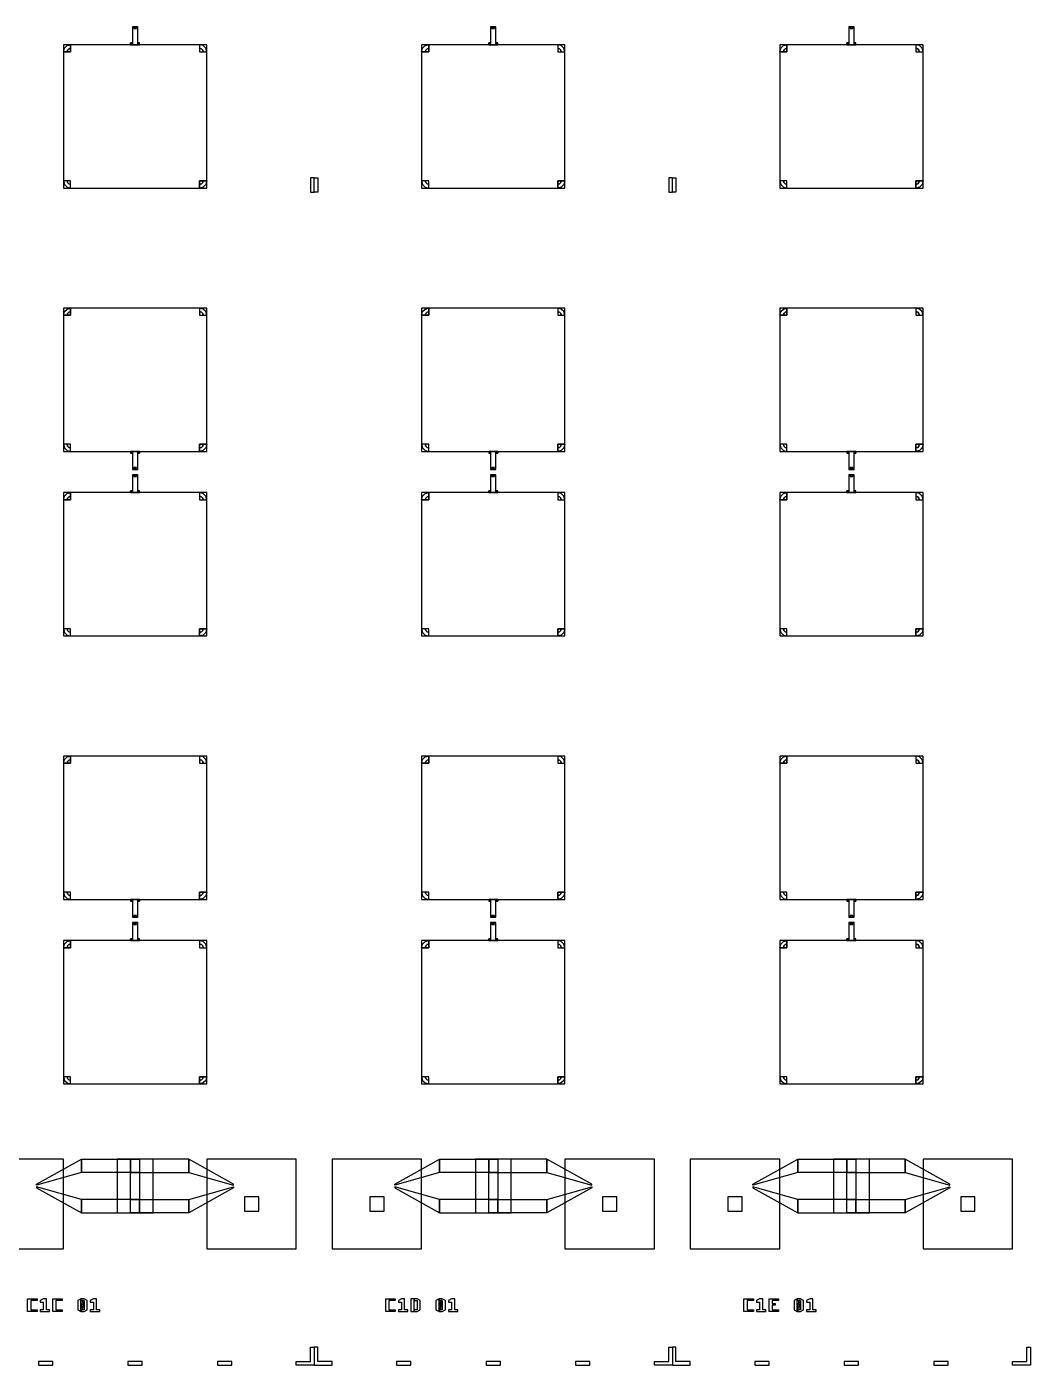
# Model space of a CAD drawing. Extents: x -19750 to 3750, y -13175 to 15275.
# Drawn here: x -13605 to -8035, y -13175 to -5705 of the extents above; entities that cross this region are included whole.
import ezdxf

# ---------------------------------------------------------------- set-up
doc = ezdxf.new("R2010")
doc.units = 0

# ---------------------------------------------------------------- blocks, each defined once
blk = doc.blocks.new('C1B')
for points in [[(2500, 875), (2250, 805), (2250, 809.8), (2500, 950), (2500, 875)], [(2500, 875), (2250, 805), (2250, 809.8), (2500, 950), (2500, 875)], [(2825, 875), (2500, 875), (2500, 950), (2825, 950), (2825, 875)], [(2825, 875), (2500, 875), (2500, 950), (2825, 950), (2825, 875)], [(2900, 950), (2825, 950), (2825, 650), (2900, 650), (2900, 950)], [(2900, 950), (2825, 950), (2825, 650), (2900, 650), (2900, 950)], [(2500, 725), (2250, 795), (2250, 790.2), (2500, 650), (2500, 725)], [(2500, 725), (2250, 795), (2250, 790.2), (2500, 650), (2500, 725)], [(2825, 725), (2500, 725), (2500, 650), (2825, 650), (2825, 725)], [(2825, 725), (2500, 725), (2500, 650), (2825, 650), (2825, 725)]]:
    blk.add_lwpolyline(points)
blk = doc.blocks.new('C1C')
for points in [[(785, 7270), (785, 7170), (815, 7170), (815, 7270), (785, 7270)], [(792.5, 7265), (792.5, 7260), (807.5, 7260), (807.5, 7265), (792.5, 7265)], [(797.5, 7270), (797.5, 7265), (802.5, 7265), (802.5, 7270), (797.5, 7270)], [(785, 7170), (785, 7180), (775, 7180), (775, 7170), (785, 7170)], [(785, 7180), (783.7, 7175), (780, 7171.3), (775, 7170), (775, 7175), (777.5, 7175.7), (779.3, 7177.5), (780, 7180), (785, 7180)], [(780, 7180), (779.3, 7177.5), (777.5, 7175.7), (775, 7175), (775, 7180), (775, 7180), (775, 7180), (775, 7180), (780, 7180)], [(825, 7170), (825, 7180), (815, 7180), (815, 7170), (825, 7170)], [(815, 7180), (816.3, 7175), (820, 7171.3), (825, 7170), (825, 7175), (822.5, 7175.7), (820.7, 7177.5), (820, 7180), (815, 7180)], [(820, 7180), (820.7, 7177.5), (822.5, 7175.7), (825, 7175), (825, 7180), (825, 7180), (825, 7180), (825, 7180), (820, 7180)], [(400, 7170), (400, 6370), (1200, 6370), (1200, 7170), (400, 7170)], [(400, 7170), (400, 7130), (440, 7130), (440, 7170), (400, 7170)], [(400, 7130), (405.4, 7150), (420, 7164.6), (440, 7170), (440, 7150), (430, 7147.3), (422.7, 7140), (420, 7130), (400, 7130)], [(420, 7130), (422.7, 7140), (430, 7147.3), (440, 7150), (440, 7130), (440, 7130), (440, 7130), (440, 7130), (420, 7130)], [(1160, 7170), (1160, 7130), (1200, 7130), (1200, 7170), (1160, 7170)], [(1200, 7130), (1194.6, 7150), (1180, 7164.6), (1160, 7170), (1160, 7150), (1170, 7147.3), (1177.3, 7140), (1180, 7130), (1200, 7130)], [(1180, 7130), (1177.3, 7140), (1170, 7147.3), (1160, 7150), (1160, 7130), (1160, 7130), (1160, 7130), (1160, 7130), (1180, 7130)], [(1800, 6347.5), (1800, 6427.5), (1780, 6427.5), (1780, 6347.5), (1800, 6347.5)], [(440, 6370), (440, 6410), (400, 6410), (400, 6370), (440, 6370)], [(400, 6410), (405.4, 6390), (420, 6375.4), (440, 6370), (440, 6390), (430, 6392.7), (422.7, 6400), (420, 6410), (400, 6410)], [(420, 6410), (422.7, 6400), (430, 6392.7), (440, 6390), (440, 6410), (440, 6410), (440, 6410), (440, 6410), (420, 6410)], [(1200, 6370), (1200, 6410), (1160, 6410), (1160, 6370), (1200, 6370)], [(1200, 6410), (1194.6, 6390), (1180, 6375.4), (1160, 6370), (1160, 6390), (1170, 6392.7), (1177.3, 6400), (1180, 6410), (1200, 6410)], [(1180, 6410), (1177.3, 6400), (1170, 6392.7), (1160, 6390), (1160, 6410), (1160, 6410), (1160, 6410), (1160, 6410), (1180, 6410)], [(400, 5700), (400, 4900), (1200, 4900), (1200, 5700), (400, 5700)], [(400, 5700), (400, 5660), (440, 5660), (440, 5700), (400, 5700)], [(400, 5660), (405.4, 5680), (420, 5694.6), (440, 5700), (440, 5680), (430, 5677.3), (422.7, 5670), (420, 5660), (400, 5660)], [(420, 5660), (422.7, 5670), (430, 5677.3), (440, 5680), (440, 5660), (440, 5660), (440, 5660), (440, 5660), (420, 5660)], [(1160, 5700), (1160, 5660), (1200, 5660), (1200, 5700), (1160, 5700)], [(1200, 5660), (1194.6, 5680), (1180, 5694.6), (1160, 5700), (1160, 5680), (1170, 5677.3), (1177.3, 5670), (1180, 5660), (1200, 5660)], [(1180, 5660), (1177.3, 5670), (1170, 5677.3), (1160, 5680), (1160, 5660), (1160, 5660), (1160, 5660), (1160, 5660), (1180, 5660)], [(440, 4900), (440, 4940), (400, 4940), (400, 4900), (440, 4900)], [(400, 4940), (405.4, 4920), (420, 4905.4), (440, 4900), (440, 4920), (430, 4922.7), (422.7, 4930), (420, 4940), (400, 4940)], [(420, 4940), (422.7, 4930), (430, 4922.7), (440, 4920), (440, 4940), (440, 4940), (440, 4940), (440, 4940), (420, 4940)], [(1200, 4900), (1200, 4940), (1160, 4940), (1160, 4900), (1200, 4900)], [(1200, 4940), (1194.6, 4920), (1180, 4905.4), (1160, 4900), (1160, 4920), (1170, 4922.7), (1177.3, 4930), (1180, 4940), (1200, 4940)], [(1180, 4940), (1177.3, 4930), (1170, 4922.7), (1160, 4920), (1160, 4940), (1160, 4940), (1160, 4940), (1160, 4940), (1180, 4940)], [(775, 4900), (775, 4890), (785, 4890), (785, 4900), (775, 4900)], [(785, 4890), (783.7, 4895), (780, 4898.7), (775, 4900), (775, 4895), (777.5, 4894.3), (779.3, 4892.5), (780, 4890), (785, 4890)], [(780, 4890), (779.3, 4892.5), (777.5, 4894.3), (775, 4895), (775, 4890), (775, 4890), (775, 4890), (775, 4890), (780, 4890)], [(785, 4900), (785, 4800), (815, 4800), (815, 4900), (785, 4900)], [(815, 4900), (815, 4890), (825, 4890), (825, 4900), (815, 4900)], [(815, 4890), (816.3, 4895), (820, 4898.7), (825, 4900), (825, 4895), (822.5, 4894.3), (820.7, 4892.5), (820, 4890), (815, 4890)], [(820, 4890), (820.7, 4892.5), (822.5, 4894.3), (825, 4895), (825, 4890), (825, 4890), (825, 4890), (825, 4890), (820, 4890)], [(807.5, 4805), (807.5, 4810), (792.5, 4810), (792.5, 4805), (807.5, 4805)], [(802.5, 4800), (802.5, 4805), (797.5, 4805), (797.5, 4800), (802.5, 4800)], [(785, 4770), (785, 4670), (815, 4670), (815, 4770), (785, 4770)], [(792.5, 4765), (792.5, 4760), (807.5, 4760), (807.5, 4765), (792.5, 4765)], [(797.5, 4770), (797.5, 4765), (802.5, 4765), (802.5, 4770), (797.5, 4770)], [(400, 4670), (400, 3870), (1200, 3870), (1200, 4670), (400, 4670)], [(400, 4670), (400, 4630), (440, 4630), (440, 4670), (400, 4670)], [(400, 4630), (405.4, 4650), (420, 4664.6), (440, 4670), (440, 4650), (430, 4647.3), (422.7, 4640), (420, 4630), (400, 4630)], [(420, 4630), (422.7, 4640), (430, 4647.3), (440, 4650), (440, 4630), (440, 4630), (440, 4630), (440, 4630), (420, 4630)], [(785, 4670), (785, 4680), (775, 4680), (775, 4670), (785, 4670)], [(785, 4680), (783.7, 4675), (780, 4671.3), (775, 4670), (775, 4675), (777.5, 4675.7), (779.3, 4677.5), (780, 4680), (785, 4680)], [(780, 4680), (779.3, 4677.5), (777.5, 4675.7), (775, 4675), (775, 4680), (775, 4680), (775, 4680), (775, 4680), (780, 4680)], [(825, 4670), (825, 4680), (815, 4680), (815, 4670), (825, 4670)], [(815, 4680), (816.3, 4675), (820, 4671.3), (825, 4670), (825, 4675), (822.5, 4675.7), (820.7, 4677.5), (820, 4680), (815, 4680)], [(820, 4680), (820.7, 4677.5), (822.5, 4675.7), (825, 4675), (825, 4680), (825, 4680), (825, 4680), (825, 4680), (820, 4680)], [(1160, 4670), (1160, 4630), (1200, 4630), (1200, 4670), (1160, 4670)], [(1200, 4630), (1194.6, 4650), (1180, 4664.6), (1160, 4670), (1160, 4650), (1170, 4647.3), (1177.3, 4640), (1180, 4630), (1200, 4630)], [(1180, 4630), (1177.3, 4640), (1170, 4647.3), (1160, 4650), (1160, 4630), (1160, 4630), (1160, 4630), (1160, 4630), (1180, 4630)], [(440, 3870), (440, 3910), (400, 3910), (400, 3870), (440, 3870)], [(400, 3910), (405.4, 3890), (420, 3875.4), (440, 3870), (440, 3890), (430, 3892.7), (422.7, 3900), (420, 3910), (400, 3910)], [(420, 3910), (422.7, 3900), (430, 3892.7), (440, 3890), (440, 3910), (440, 3910), (440, 3910), (440, 3910), (420, 3910)], [(1200, 3870), (1200, 3910), (1160, 3910), (1160, 3870), (1200, 3870)], [(1200, 3910), (1194.6, 3890), (1180, 3875.4), (1160, 3870), (1160, 3890), (1170, 3892.7), (1177.3, 3900), (1180, 3910), (1200, 3910)], [(1180, 3910), (1177.3, 3900), (1170, 3892.7), (1160, 3890), (1160, 3910), (1160, 3910), (1160, 3910), (1160, 3910), (1180, 3910)], [(400, 3200), (400, 2400), (1200, 2400), (1200, 3200), (400, 3200)], [(400, 3200), (400, 3160), (440, 3160), (440, 3200), (400, 3200)], [(400, 3160), (405.4, 3180), (420, 3194.6), (440, 3200), (440, 3180), (430, 3177.3), (422.7, 3170), (420, 3160), (400, 3160)], [(420, 3160), (422.7, 3170), (430, 3177.3), (440, 3180), (440, 3160), (440, 3160), (440, 3160), (440, 3160), (420, 3160)], [(1160, 3200), (1160, 3160), (1200, 3160), (1200, 3200), (1160, 3200)], [(1200, 3160), (1194.6, 3180), (1180, 3194.6), (1160, 3200), (1160, 3180), (1170, 3177.3), (1177.3, 3170), (1180, 3160), (1200, 3160)], [(1180, 3160), (1177.3, 3170), (1170, 3177.3), (1160, 3180), (1160, 3160), (1160, 3160), (1160, 3160), (1160, 3160), (1180, 3160)], [(440, 2400), (440, 2440), (400, 2440), (400, 2400), (440, 2400)], [(400, 2440), (405.4, 2420), (420, 2405.4), (440, 2400), (440, 2420), (430, 2422.7), (422.7, 2430), (420, 2440), (400, 2440)], [(420, 2440), (422.7, 2430), (430, 2422.7), (440, 2420), (440, 2440), (440, 2440), (440, 2440), (440, 2440), (420, 2440)], [(775, 2400), (775, 2390), (785, 2390), (785, 2400), (775, 2400)], [(785, 2390), (783.7, 2395), (780, 2398.7), (775, 2400), (775, 2395), (777.5, 2394.3), (779.3, 2392.5), (780, 2390), (785, 2390)], [(780, 2390), (779.3, 2392.5), (777.5, 2394.3), (775, 2395), (775, 2390), (775, 2390), (775, 2390), (775, 2390), (780, 2390)], [(785, 2400), (785, 2300), (815, 2300), (815, 2400), (785, 2400)], [(815, 2400), (815, 2390), (825, 2390), (825, 2400), (815, 2400)], [(815, 2390), (816.3, 2395), (820, 2398.7), (825, 2400), (825, 2395), (822.5, 2394.3), (820.7, 2392.5), (820, 2390), (815, 2390)], [(820, 2390), (820.7, 2392.5), (822.5, 2394.3), (825, 2395), (825, 2390), (825, 2390), (825, 2390), (825, 2390), (820, 2390)], [(1200, 2400), (1200, 2440), (1160, 2440), (1160, 2400), (1200, 2400)], [(1200, 2440), (1194.6, 2420), (1180, 2405.4), (1160, 2400), (1160, 2420), (1170, 2422.7), (1177.3, 2430), (1180, 2440), (1200, 2440)], [(1180, 2440), (1177.3, 2430), (1170, 2422.7), (1160, 2420), (1160, 2440), (1160, 2440), (1160, 2440), (1160, 2440), (1180, 2440)], [(785, 2270), (785, 2170), (815, 2170), (815, 2270), (785, 2270)], [(807.5, 2305), (807.5, 2310), (792.5, 2310), (792.5, 2305), (807.5, 2305)], [(792.5, 2265), (792.5, 2260), (807.5, 2260), (807.5, 2265), (792.5, 2265)], [(802.5, 2300), (802.5, 2305), (797.5, 2305), (797.5, 2300), (802.5, 2300)], [(797.5, 2270), (797.5, 2265), (802.5, 2265), (802.5, 2270), (797.5, 2270)], [(400, 2170), (400, 1370), (1200, 1370), (1200, 2170), (400, 2170)], [(400, 2170), (400, 2130), (440, 2130), (440, 2170), (400, 2170)], [(400, 2130), (405.4, 2150), (420, 2164.6), (440, 2170), (440, 2150), (430, 2147.3), (422.7, 2140), (420, 2130), (400, 2130)], [(785, 2170), (785, 2180), (775, 2180), (775, 2170), (785, 2170)], [(785, 2180), (783.7, 2175), (780, 2171.3), (775, 2170), (775, 2175), (777.5, 2175.7), (779.3, 2177.5), (780, 2180), (785, 2180)], [(780, 2180), (779.3, 2177.5), (777.5, 2175.7), (775, 2175), (775, 2180), (775, 2180), (775, 2180), (775, 2180), (780, 2180)], [(825, 2170), (825, 2180), (815, 2180), (815, 2170), (825, 2170)], [(815, 2180), (816.3, 2175), (820, 2171.3), (825, 2170), (825, 2175), (822.5, 2175.7), (820.7, 2177.5), (820, 2180), (815, 2180)], [(820, 2180), (820.7, 2177.5), (822.5, 2175.7), (825, 2175), (825, 2180), (825, 2180), (825, 2180), (825, 2180), (820, 2180)], [(1160, 2170), (1160, 2130), (1200, 2130), (1200, 2170), (1160, 2170)], [(1200, 2130), (1194.6, 2150), (1180, 2164.6), (1160, 2170), (1160, 2150), (1170, 2147.3), (1177.3, 2140), (1180, 2130), (1200, 2130)], [(420, 2130), (422.7, 2140), (430, 2147.3), (440, 2150), (440, 2130), (440, 2130), (440, 2130), (440, 2130), (420, 2130)], [(1180, 2130), (1177.3, 2140), (1170, 2147.3), (1160, 2150), (1160, 2130), (1160, 2130), (1160, 2130), (1160, 2130), (1180, 2130)], [(440, 1370), (440, 1410), (400, 1410), (400, 1370), (440, 1370)], [(400, 1410), (405.4, 1390), (420, 1375.4), (440, 1370), (440, 1390), (430, 1392.7), (422.7, 1400), (420, 1410), (400, 1410)], [(420, 1410), (422.7, 1400), (430, 1392.7), (440, 1390), (440, 1410), (440, 1410), (440, 1410), (440, 1410), (420, 1410)], [(1200, 1370), (1200, 1410), (1160, 1410), (1160, 1370), (1200, 1370)], [(1200, 1410), (1194.6, 1390), (1180, 1375.4), (1160, 1370), (1160, 1390), (1170, 1392.7), (1177.3, 1400), (1180, 1410), (1200, 1410)], [(1180, 1410), (1177.3, 1400), (1170, 1392.7), (1160, 1390), (1160, 1410), (1160, 1410), (1160, 1410), (1160, 1410), (1180, 1410)], [(-100, 950), (-100, 450), (400, 450), (400, 950), (-100, 950)], [(1200, 950), (1200, 450), (1700, 450), (1700, 950), (1200, 950)], [(2500, 875), (2250, 805), (2250, 809.8), (2500, 950), (2500, 875)], [(2500, 875), (2250, 805), (2250, 809.8), (2500, 950), (2500, 875)], [(2825, 875), (2500, 875), (2500, 950), (2825, 950), (2825, 875)], [(2825, 875), (2500, 875), (2500, 950), (2825, 950), (2825, 875)], [(2900, 950), (2825, 950), (2825, 650), (2900, 650), (2900, 950)], [(2900, 950), (2825, 950), (2825, 650), (2900, 650), (2900, 950)], [(2500, 725), (2250, 795), (2250, 790.2), (2500, 650), (2500, 725)], [(2500, 725), (2250, 795), (2250, 790.2), (2500, 650), (2500, 725)], [(1410, 740), (1410, 660), (1490, 660), (1490, 740), (1410, 740)], [(2825, 725), (2500, 725), (2500, 650), (2825, 650), (2825, 725)], [(2825, 725), (2500, 725), (2500, 650), (2825, 650), (2825, 725)], [(200, 100), (200, 170), (252.5, 170), (252.5, 161.2), (217.5, 161.2), (217.5, 108.8), (252.5, 108.8), (252.5, 100), (200, 100), (200, 100)], [(270, 100), (322.5, 100), (322.5, 108.8), (305, 108.8), (305, 170), (287.5, 170), (270, 161.2), (270, 152.5), (287.5, 152.5), (287.5, 108.8), (270, 108.8), (270, 100), (270, 100)], [(340, 100), (340, 170), (392.5, 170), (392.5, 161.2), (357.5, 161.2), (357.5, 108.8), (392.5, 108.8), (392.5, 100), (340, 100), (340, 100)], [(1800, -200), (1700, -200), (1700, -180), (1780, -180), (1780, -100), (1800, -100), (1800, -200)], [(260, -200), (340, -200), (340, -180), (260, -180), (260, -200)], [(760, -200), (840, -200), (840, -180), (760, -180), (760, -200)], [(1260, -200), (1340, -200), (1340, -180), (1260, -180), (1260, -200)]]:
    blk.add_lwpolyline(points)
blk = doc.blocks.new('C1D')
for points in [[(785, 7270), (785, 7170), (815, 7170), (815, 7270), (785, 7270)], [(792.5, 7265), (792.5, 7260), (807.5, 7260), (807.5, 7265), (792.5, 7265)], [(797.5, 7270), (797.5, 7265), (802.5, 7265), (802.5, 7270), (797.5, 7270)], [(785, 7170), (785, 7180), (775, 7180), (775, 7170), (785, 7170)], [(785, 7180), (783.7, 7175), (780, 7171.3), (775, 7170), (775, 7175), (777.5, 7175.7), (779.3, 7177.5), (780, 7180), (785, 7180)], [(780, 7180), (779.3, 7177.5), (777.5, 7175.7), (775, 7175), (775, 7180), (775, 7180), (775, 7180), (775, 7180), (780, 7180)], [(825, 7170), (825, 7180), (815, 7180), (815, 7170), (825, 7170)], [(815, 7180), (816.3, 7175), (820, 7171.3), (825, 7170), (825, 7175), (822.5, 7175.7), (820.7, 7177.5), (820, 7180), (815, 7180)], [(820, 7180), (820.7, 7177.5), (822.5, 7175.7), (825, 7175), (825, 7180), (825, 7180), (825, 7180), (825, 7180), (820, 7180)], [(400, 7170), (400, 6370), (1200, 6370), (1200, 7170), (400, 7170)], [(400, 7170), (400, 7130), (440, 7130), (440, 7170), (400, 7170)], [(400, 7130), (405.4, 7150), (420, 7164.6), (440, 7170), (440, 7150), (430, 7147.3), (422.7, 7140), (420, 7130), (400, 7130)], [(420, 7130), (422.7, 7140), (430, 7147.3), (440, 7150), (440, 7130), (440, 7130), (440, 7130), (440, 7130), (420, 7130)], [(1160, 7170), (1160, 7130), (1200, 7130), (1200, 7170), (1160, 7170)], [(1200, 7130), (1194.6, 7150), (1180, 7164.6), (1160, 7170), (1160, 7150), (1170, 7147.3), (1177.3, 7140), (1180, 7130), (1200, 7130)], [(1180, 7130), (1177.3, 7140), (1170, 7147.3), (1160, 7150), (1160, 7130), (1160, 7130), (1160, 7130), (1160, 7130), (1180, 7130)], [(-200, 6347.5), (-200, 6427.5), (-180, 6427.5), (-180, 6347.5), (-200, 6347.5)], [(1800, 6347.5), (1800, 6427.5), (1780, 6427.5), (1780, 6347.5), (1800, 6347.5)], [(440, 6370), (440, 6410), (400, 6410), (400, 6370), (440, 6370)], [(400, 6410), (405.4, 6390), (420, 6375.4), (440, 6370), (440, 6390), (430, 6392.7), (422.7, 6400), (420, 6410), (400, 6410)], [(420, 6410), (422.7, 6400), (430, 6392.7), (440, 6390), (440, 6410), (440, 6410), (440, 6410), (440, 6410), (420, 6410)], [(1200, 6370), (1200, 6410), (1160, 6410), (1160, 6370), (1200, 6370)], [(1200, 6410), (1194.6, 6390), (1180, 6375.4), (1160, 6370), (1160, 6390), (1170, 6392.7), (1177.3, 6400), (1180, 6410), (1200, 6410)], [(1180, 6410), (1177.3, 6400), (1170, 6392.7), (1160, 6390), (1160, 6410), (1160, 6410), (1160, 6410), (1160, 6410), (1180, 6410)], [(400, 5700), (400, 4900), (1200, 4900), (1200, 5700), (400, 5700)], [(400, 5700), (400, 5660), (440, 5660), (440, 5700), (400, 5700)], [(400, 5660), (405.4, 5680), (420, 5694.6), (440, 5700), (440, 5680), (430, 5677.3), (422.7, 5670), (420, 5660), (400, 5660)], [(420, 5660), (422.7, 5670), (430, 5677.3), (440, 5680), (440, 5660), (440, 5660), (440, 5660), (440, 5660), (420, 5660)], [(1160, 5700), (1160, 5660), (1200, 5660), (1200, 5700), (1160, 5700)], [(1200, 5660), (1194.6, 5680), (1180, 5694.6), (1160, 5700), (1160, 5680), (1170, 5677.3), (1177.3, 5670), (1180, 5660), (1200, 5660)], [(1180, 5660), (1177.3, 5670), (1170, 5677.3), (1160, 5680), (1160, 5660), (1160, 5660), (1160, 5660), (1160, 5660), (1180, 5660)], [(440, 4900), (440, 4940), (400, 4940), (400, 4900), (440, 4900)], [(400, 4940), (405.4, 4920), (420, 4905.4), (440, 4900), (440, 4920), (430, 4922.7), (422.7, 4930), (420, 4940), (400, 4940)], [(420, 4940), (422.7, 4930), (430, 4922.7), (440, 4920), (440, 4940), (440, 4940), (440, 4940), (440, 4940), (420, 4940)], [(1200, 4900), (1200, 4940), (1160, 4940), (1160, 4900), (1200, 4900)], [(1200, 4940), (1194.6, 4920), (1180, 4905.4), (1160, 4900), (1160, 4920), (1170, 4922.7), (1177.3, 4930), (1180, 4940), (1200, 4940)], [(1180, 4940), (1177.3, 4930), (1170, 4922.7), (1160, 4920), (1160, 4940), (1160, 4940), (1160, 4940), (1160, 4940), (1180, 4940)], [(775, 4900), (775, 4890), (785, 4890), (785, 4900), (775, 4900)], [(785, 4890), (783.7, 4895), (780, 4898.7), (775, 4900), (775, 4895), (777.5, 4894.3), (779.3, 4892.5), (780, 4890), (785, 4890)], [(780, 4890), (779.3, 4892.5), (777.5, 4894.3), (775, 4895), (775, 4890), (775, 4890), (775, 4890), (775, 4890), (780, 4890)], [(785, 4900), (785, 4800), (815, 4800), (815, 4900), (785, 4900)], [(815, 4900), (815, 4890), (825, 4890), (825, 4900), (815, 4900)], [(815, 4890), (816.3, 4895), (820, 4898.7), (825, 4900), (825, 4895), (822.5, 4894.3), (820.7, 4892.5), (820, 4890), (815, 4890)], [(820, 4890), (820.7, 4892.5), (822.5, 4894.3), (825, 4895), (825, 4890), (825, 4890), (825, 4890), (825, 4890), (820, 4890)], [(807.5, 4805), (807.5, 4810), (792.5, 4810), (792.5, 4805), (807.5, 4805)], [(802.5, 4800), (802.5, 4805), (797.5, 4805), (797.5, 4800), (802.5, 4800)], [(785, 4770), (785, 4670), (815, 4670), (815, 4770), (785, 4770)], [(792.5, 4765), (792.5, 4760), (807.5, 4760), (807.5, 4765), (792.5, 4765)], [(797.5, 4770), (797.5, 4765), (802.5, 4765), (802.5, 4770), (797.5, 4770)], [(400, 4670), (400, 3870), (1200, 3870), (1200, 4670), (400, 4670)], [(400, 4670), (400, 4630), (440, 4630), (440, 4670), (400, 4670)], [(400, 4630), (405.4, 4650), (420, 4664.6), (440, 4670), (440, 4650), (430, 4647.3), (422.7, 4640), (420, 4630), (400, 4630)], [(420, 4630), (422.7, 4640), (430, 4647.3), (440, 4650), (440, 4630), (440, 4630), (440, 4630), (440, 4630), (420, 4630)], [(785, 4670), (785, 4680), (775, 4680), (775, 4670), (785, 4670)], [(785, 4680), (783.7, 4675), (780, 4671.3), (775, 4670), (775, 4675), (777.5, 4675.7), (779.3, 4677.5), (780, 4680), (785, 4680)], [(780, 4680), (779.3, 4677.5), (777.5, 4675.7), (775, 4675), (775, 4680), (775, 4680), (775, 4680), (775, 4680), (780, 4680)], [(825, 4670), (825, 4680), (815, 4680), (815, 4670), (825, 4670)], [(815, 4680), (816.3, 4675), (820, 4671.3), (825, 4670), (825, 4675), (822.5, 4675.7), (820.7, 4677.5), (820, 4680), (815, 4680)], [(820, 4680), (820.7, 4677.5), (822.5, 4675.7), (825, 4675), (825, 4680), (825, 4680), (825, 4680), (825, 4680), (820, 4680)], [(1160, 4670), (1160, 4630), (1200, 4630), (1200, 4670), (1160, 4670)], [(1200, 4630), (1194.6, 4650), (1180, 4664.6), (1160, 4670), (1160, 4650), (1170, 4647.3), (1177.3, 4640), (1180, 4630), (1200, 4630)], [(1180, 4630), (1177.3, 4640), (1170, 4647.3), (1160, 4650), (1160, 4630), (1160, 4630), (1160, 4630), (1160, 4630), (1180, 4630)], [(440, 3870), (440, 3910), (400, 3910), (400, 3870), (440, 3870)], [(400, 3910), (405.4, 3890), (420, 3875.4), (440, 3870), (440, 3890), (430, 3892.7), (422.7, 3900), (420, 3910), (400, 3910)], [(420, 3910), (422.7, 3900), (430, 3892.7), (440, 3890), (440, 3910), (440, 3910), (440, 3910), (440, 3910), (420, 3910)], [(1200, 3870), (1200, 3910), (1160, 3910), (1160, 3870), (1200, 3870)], [(1200, 3910), (1194.6, 3890), (1180, 3875.4), (1160, 3870), (1160, 3890), (1170, 3892.7), (1177.3, 3900), (1180, 3910), (1200, 3910)], [(1180, 3910), (1177.3, 3900), (1170, 3892.7), (1160, 3890), (1160, 3910), (1160, 3910), (1160, 3910), (1160, 3910), (1180, 3910)], [(400, 3200), (400, 2400), (1200, 2400), (1200, 3200), (400, 3200)], [(400, 3200), (400, 3160), (440, 3160), (440, 3200), (400, 3200)], [(400, 3160), (405.4, 3180), (420, 3194.6), (440, 3200), (440, 3180), (430, 3177.3), (422.7, 3170), (420, 3160), (400, 3160)], [(420, 3160), (422.7, 3170), (430, 3177.3), (440, 3180), (440, 3160), (440, 3160), (440, 3160), (440, 3160), (420, 3160)], [(1160, 3200), (1160, 3160), (1200, 3160), (1200, 3200), (1160, 3200)], [(1200, 3160), (1194.6, 3180), (1180, 3194.6), (1160, 3200), (1160, 3180), (1170, 3177.3), (1177.3, 3170), (1180, 3160), (1200, 3160)], [(1180, 3160), (1177.3, 3170), (1170, 3177.3), (1160, 3180), (1160, 3160), (1160, 3160), (1160, 3160), (1160, 3160), (1180, 3160)], [(440, 2400), (440, 2440), (400, 2440), (400, 2400), (440, 2400)], [(400, 2440), (405.4, 2420), (420, 2405.4), (440, 2400), (440, 2420), (430, 2422.7), (422.7, 2430), (420, 2440), (400, 2440)], [(420, 2440), (422.7, 2430), (430, 2422.7), (440, 2420), (440, 2440), (440, 2440), (440, 2440), (440, 2440), (420, 2440)], [(775, 2400), (775, 2390), (785, 2390), (785, 2400), (775, 2400)], [(785, 2390), (783.7, 2395), (780, 2398.7), (775, 2400), (775, 2395), (777.5, 2394.3), (779.3, 2392.5), (780, 2390), (785, 2390)], [(780, 2390), (779.3, 2392.5), (777.5, 2394.3), (775, 2395), (775, 2390), (775, 2390), (775, 2390), (775, 2390), (780, 2390)], [(785, 2400), (785, 2300), (815, 2300), (815, 2400), (785, 2400)], [(815, 2400), (815, 2390), (825, 2390), (825, 2400), (815, 2400)], [(815, 2390), (816.3, 2395), (820, 2398.7), (825, 2400), (825, 2395), (822.5, 2394.3), (820.7, 2392.5), (820, 2390), (815, 2390)], [(820, 2390), (820.7, 2392.5), (822.5, 2394.3), (825, 2395), (825, 2390), (825, 2390), (825, 2390), (825, 2390), (820, 2390)], [(1200, 2400), (1200, 2440), (1160, 2440), (1160, 2400), (1200, 2400)], [(1200, 2440), (1194.6, 2420), (1180, 2405.4), (1160, 2400), (1160, 2420), (1170, 2422.7), (1177.3, 2430), (1180, 2440), (1200, 2440)], [(1180, 2440), (1177.3, 2430), (1170, 2422.7), (1160, 2420), (1160, 2440), (1160, 2440), (1160, 2440), (1160, 2440), (1180, 2440)], [(785, 2270), (785, 2170), (815, 2170), (815, 2270), (785, 2270)], [(807.5, 2305), (807.5, 2310), (792.5, 2310), (792.5, 2305), (807.5, 2305)], [(792.5, 2265), (792.5, 2260), (807.5, 2260), (807.5, 2265), (792.5, 2265)], [(802.5, 2300), (802.5, 2305), (797.5, 2305), (797.5, 2300), (802.5, 2300)], [(797.5, 2270), (797.5, 2265), (802.5, 2265), (802.5, 2270), (797.5, 2270)], [(400, 2170), (400, 1370), (1200, 1370), (1200, 2170), (400, 2170)], [(400, 2170), (400, 2130), (440, 2130), (440, 2170), (400, 2170)], [(400, 2130), (405.4, 2150), (420, 2164.6), (440, 2170), (440, 2150), (430, 2147.3), (422.7, 2140), (420, 2130), (400, 2130)], [(785, 2170), (785, 2180), (775, 2180), (775, 2170), (785, 2170)], [(785, 2180), (783.7, 2175), (780, 2171.3), (775, 2170), (775, 2175), (777.5, 2175.7), (779.3, 2177.5), (780, 2180), (785, 2180)], [(780, 2180), (779.3, 2177.5), (777.5, 2175.7), (775, 2175), (775, 2180), (775, 2180), (775, 2180), (775, 2180), (780, 2180)], [(825, 2170), (825, 2180), (815, 2180), (815, 2170), (825, 2170)], [(815, 2180), (816.3, 2175), (820, 2171.3), (825, 2170), (825, 2175), (822.5, 2175.7), (820.7, 2177.5), (820, 2180), (815, 2180)], [(820, 2180), (820.7, 2177.5), (822.5, 2175.7), (825, 2175), (825, 2180), (825, 2180), (825, 2180), (825, 2180), (820, 2180)], [(1160, 2170), (1160, 2130), (1200, 2130), (1200, 2170), (1160, 2170)], [(1200, 2130), (1194.6, 2150), (1180, 2164.6), (1160, 2170), (1160, 2150), (1170, 2147.3), (1177.3, 2140), (1180, 2130), (1200, 2130)], [(420, 2130), (422.7, 2140), (430, 2147.3), (440, 2150), (440, 2130), (440, 2130), (440, 2130), (440, 2130), (420, 2130)], [(1180, 2130), (1177.3, 2140), (1170, 2147.3), (1160, 2150), (1160, 2130), (1160, 2130), (1160, 2130), (1160, 2130), (1180, 2130)], [(440, 1370), (440, 1410), (400, 1410), (400, 1370), (440, 1370)], [(400, 1410), (405.4, 1390), (420, 1375.4), (440, 1370), (440, 1390), (430, 1392.7), (422.7, 1400), (420, 1410), (400, 1410)], [(420, 1410), (422.7, 1400), (430, 1392.7), (440, 1390), (440, 1410), (440, 1410), (440, 1410), (440, 1410), (420, 1410)], [(1200, 1370), (1200, 1410), (1160, 1410), (1160, 1370), (1200, 1370)], [(1200, 1410), (1194.6, 1390), (1180, 1375.4), (1160, 1370), (1160, 1390), (1170, 1392.7), (1177.3, 1400), (1180, 1410), (1200, 1410)], [(1180, 1410), (1177.3, 1400), (1170, 1392.7), (1160, 1390), (1160, 1410), (1160, 1410), (1160, 1410), (1160, 1410), (1180, 1410)], [(-1300, 650), (-1225, 650), (-1225, 950), (-1300, 950), (-1300, 650)], [(-1300, 650), (-1225, 650), (-1225, 950), (-1300, 950), (-1300, 650)], [(-1225, 875), (-900, 875), (-900, 950), (-1225, 950), (-1225, 875)], [(-1225, 875), (-900, 875), (-900, 950), (-1225, 950), (-1225, 875)], [(-900, 875), (-650, 805), (-650, 809.8), (-900, 950), (-900, 875)], [(-900, 875), (-650, 805), (-650, 809.8), (-900, 950), (-900, 875)], [(-100, 950), (-100, 450), (400, 450), (400, 950), (-100, 950)], [(1200, 950), (1200, 450), (1700, 450), (1700, 950), (1200, 950)], [(2500, 875), (2250, 805), (2250, 809.8), (2500, 950), (2500, 875)], [(2500, 875), (2250, 805), (2250, 809.8), (2500, 950), (2500, 875)], [(2825, 875), (2500, 875), (2500, 950), (2825, 950), (2825, 875)], [(2825, 875), (2500, 875), (2500, 950), (2825, 950), (2825, 875)], [(2900, 950), (2825, 950), (2825, 650), (2900, 650), (2900, 950)], [(2900, 950), (2825, 950), (2825, 650), (2900, 650), (2900, 950)], [(-900, 725), (-650, 795), (-650, 790.2), (-900, 650), (-900, 725)], [(-900, 725), (-650, 795), (-650, 790.2), (-900, 650), (-900, 725)], [(2500, 725), (2250, 795), (2250, 790.2), (2500, 650), (2500, 725)], [(2500, 725), (2250, 795), (2250, 790.2), (2500, 650), (2500, 725)], [(-1225, 725), (-900, 725), (-900, 650), (-1225, 650), (-1225, 725)], [(-1225, 725), (-900, 725), (-900, 650), (-1225, 650), (-1225, 725)], [(110, 740), (110, 660), (190, 660), (190, 740), (110, 740)], [(1410, 740), (1410, 660), (1490, 660), (1490, 740), (1410, 740)], [(2825, 725), (2500, 725), (2500, 650), (2825, 650), (2825, 725)], [(2825, 725), (2500, 725), (2500, 650), (2825, 650), (2825, 725)], [(200, 100), (200, 170), (252.5, 170), (252.5, 161.2), (217.5, 161.2), (217.5, 108.8), (252.5, 108.8), (252.5, 100), (200, 100), (200, 100)], [(270, 100), (322.5, 100), (322.5, 108.8), (305, 108.8), (305, 170), (287.5, 170), (270, 161.2), (270, 152.5), (287.5, 152.5), (287.5, 108.8), (270, 108.8), (270, 100), (270, 100)], [(340, 100), (357.5, 100), (357.5, 170), (340, 170), (340, 100)], [(357.5, 100), (375, 100), (392.5, 108.8), (392.5, 161.2), (375, 170), (357.5, 170), (357.5, 161.2), (375, 161.2), (375, 108.8), (357.5, 108.8), (357.5, 100)], [(-200, -200), (-100, -200), (-100, -180), (-180, -180), (-180, -100), (-200, -100), (-200, -200)], [(1800, -200), (1700, -200), (1700, -180), (1780, -180), (1780, -100), (1800, -100), (1800, -200)], [(260, -200), (340, -200), (340, -180), (260, -180), (260, -200)], [(760, -200), (840, -200), (840, -180), (760, -180), (760, -200)], [(1260, -200), (1340, -200), (1340, -180), (1260, -180), (1260, -200)]]:
    blk.add_lwpolyline(points)
blk = doc.blocks.new('C1E')
for points in [[(785, 7270), (785, 7170), (815, 7170), (815, 7270), (785, 7270)], [(792.5, 7265), (792.5, 7260), (807.5, 7260), (807.5, 7265), (792.5, 7265)], [(797.5, 7270), (797.5, 7265), (802.5, 7265), (802.5, 7270), (797.5, 7270)], [(785, 7170), (785, 7180), (775, 7180), (775, 7170), (785, 7170)], [(785, 7180), (783.7, 7175), (780, 7171.3), (775, 7170), (775, 7175), (777.5, 7175.7), (779.3, 7177.5), (780, 7180), (785, 7180)], [(780, 7180), (779.3, 7177.5), (777.5, 7175.7), (775, 7175), (775, 7180), (775, 7180), (775, 7180), (775, 7180), (780, 7180)], [(825, 7170), (825, 7180), (815, 7180), (815, 7170), (825, 7170)], [(815, 7180), (816.3, 7175), (820, 7171.3), (825, 7170), (825, 7175), (822.5, 7175.7), (820.7, 7177.5), (820, 7180), (815, 7180)], [(820, 7180), (820.7, 7177.5), (822.5, 7175.7), (825, 7175), (825, 7180), (825, 7180), (825, 7180), (825, 7180), (820, 7180)], [(400, 7170), (400, 6370), (1200, 6370), (1200, 7170), (400, 7170)], [(400, 7170), (400, 7130), (440, 7130), (440, 7170), (400, 7170)], [(400, 7130), (405.4, 7150), (420, 7164.6), (440, 7170), (440, 7150), (430, 7147.3), (422.7, 7140), (420, 7130), (400, 7130)], [(420, 7130), (422.7, 7140), (430, 7147.3), (440, 7150), (440, 7130), (440, 7130), (440, 7130), (440, 7130), (420, 7130)], [(1160, 7170), (1160, 7130), (1200, 7130), (1200, 7170), (1160, 7170)], [(1200, 7130), (1194.6, 7150), (1180, 7164.6), (1160, 7170), (1160, 7150), (1170, 7147.3), (1177.3, 7140), (1180, 7130), (1200, 7130)], [(1180, 7130), (1177.3, 7140), (1170, 7147.3), (1160, 7150), (1160, 7130), (1160, 7130), (1160, 7130), (1160, 7130), (1180, 7130)], [(-200, 6347.5), (-200, 6427.5), (-180, 6427.5), (-180, 6347.5), (-200, 6347.5)], [(440, 6370), (440, 6410), (400, 6410), (400, 6370), (440, 6370)], [(400, 6410), (405.4, 6390), (420, 6375.4), (440, 6370), (440, 6390), (430, 6392.7), (422.7, 6400), (420, 6410), (400, 6410)], [(420, 6410), (422.7, 6400), (430, 6392.7), (440, 6390), (440, 6410), (440, 6410), (440, 6410), (440, 6410), (420, 6410)], [(1200, 6370), (1200, 6410), (1160, 6410), (1160, 6370), (1200, 6370)], [(1200, 6410), (1194.6, 6390), (1180, 6375.4), (1160, 6370), (1160, 6390), (1170, 6392.7), (1177.3, 6400), (1180, 6410), (1200, 6410)], [(1180, 6410), (1177.3, 6400), (1170, 6392.7), (1160, 6390), (1160, 6410), (1160, 6410), (1160, 6410), (1160, 6410), (1180, 6410)], [(400, 5700), (400, 4900), (1200, 4900), (1200, 5700), (400, 5700)], [(400, 5700), (400, 5660), (440, 5660), (440, 5700), (400, 5700)], [(400, 5660), (405.4, 5680), (420, 5694.6), (440, 5700), (440, 5680), (430, 5677.3), (422.7, 5670), (420, 5660), (400, 5660)], [(420, 5660), (422.7, 5670), (430, 5677.3), (440, 5680), (440, 5660), (440, 5660), (440, 5660), (440, 5660), (420, 5660)], [(1160, 5700), (1160, 5660), (1200, 5660), (1200, 5700), (1160, 5700)], [(1200, 5660), (1194.6, 5680), (1180, 5694.6), (1160, 5700), (1160, 5680), (1170, 5677.3), (1177.3, 5670), (1180, 5660), (1200, 5660)], [(1180, 5660), (1177.3, 5670), (1170, 5677.3), (1160, 5680), (1160, 5660), (1160, 5660), (1160, 5660), (1160, 5660), (1180, 5660)], [(440, 4900), (440, 4940), (400, 4940), (400, 4900), (440, 4900)], [(400, 4940), (405.4, 4920), (420, 4905.4), (440, 4900), (440, 4920), (430, 4922.7), (422.7, 4930), (420, 4940), (400, 4940)], [(420, 4940), (422.7, 4930), (430, 4922.7), (440, 4920), (440, 4940), (440, 4940), (440, 4940), (440, 4940), (420, 4940)], [(1200, 4900), (1200, 4940), (1160, 4940), (1160, 4900), (1200, 4900)], [(1200, 4940), (1194.6, 4920), (1180, 4905.4), (1160, 4900), (1160, 4920), (1170, 4922.7), (1177.3, 4930), (1180, 4940), (1200, 4940)], [(1180, 4940), (1177.3, 4930), (1170, 4922.7), (1160, 4920), (1160, 4940), (1160, 4940), (1160, 4940), (1160, 4940), (1180, 4940)], [(775, 4900), (775, 4890), (785, 4890), (785, 4900), (775, 4900)], [(785, 4890), (783.7, 4895), (780, 4898.7), (775, 4900), (775, 4895), (777.5, 4894.3), (779.3, 4892.5), (780, 4890), (785, 4890)], [(780, 4890), (779.3, 4892.5), (777.5, 4894.3), (775, 4895), (775, 4890), (775, 4890), (775, 4890), (775, 4890), (780, 4890)], [(785, 4900), (785, 4800), (815, 4800), (815, 4900), (785, 4900)], [(815, 4900), (815, 4890), (825, 4890), (825, 4900), (815, 4900)], [(815, 4890), (816.3, 4895), (820, 4898.7), (825, 4900), (825, 4895), (822.5, 4894.3), (820.7, 4892.5), (820, 4890), (815, 4890)], [(820, 4890), (820.7, 4892.5), (822.5, 4894.3), (825, 4895), (825, 4890), (825, 4890), (825, 4890), (825, 4890), (820, 4890)], [(807.5, 4805), (807.5, 4810), (792.5, 4810), (792.5, 4805), (807.5, 4805)], [(802.5, 4800), (802.5, 4805), (797.5, 4805), (797.5, 4800), (802.5, 4800)], [(785, 4770), (785, 4670), (815, 4670), (815, 4770), (785, 4770)], [(792.5, 4765), (792.5, 4760), (807.5, 4760), (807.5, 4765), (792.5, 4765)], [(797.5, 4770), (797.5, 4765), (802.5, 4765), (802.5, 4770), (797.5, 4770)], [(400, 4670), (400, 3870), (1200, 3870), (1200, 4670), (400, 4670)], [(400, 4670), (400, 4630), (440, 4630), (440, 4670), (400, 4670)], [(400, 4630), (405.4, 4650), (420, 4664.6), (440, 4670), (440, 4650), (430, 4647.3), (422.7, 4640), (420, 4630), (400, 4630)], [(420, 4630), (422.7, 4640), (430, 4647.3), (440, 4650), (440, 4630), (440, 4630), (440, 4630), (440, 4630), (420, 4630)], [(785, 4670), (785, 4680), (775, 4680), (775, 4670), (785, 4670)], [(785, 4680), (783.7, 4675), (780, 4671.3), (775, 4670), (775, 4675), (777.5, 4675.7), (779.3, 4677.5), (780, 4680), (785, 4680)], [(780, 4680), (779.3, 4677.5), (777.5, 4675.7), (775, 4675), (775, 4680), (775, 4680), (775, 4680), (775, 4680), (780, 4680)], [(825, 4670), (825, 4680), (815, 4680), (815, 4670), (825, 4670)], [(815, 4680), (816.3, 4675), (820, 4671.3), (825, 4670), (825, 4675), (822.5, 4675.7), (820.7, 4677.5), (820, 4680), (815, 4680)], [(820, 4680), (820.7, 4677.5), (822.5, 4675.7), (825, 4675), (825, 4680), (825, 4680), (825, 4680), (825, 4680), (820, 4680)], [(1160, 4670), (1160, 4630), (1200, 4630), (1200, 4670), (1160, 4670)], [(1200, 4630), (1194.6, 4650), (1180, 4664.6), (1160, 4670), (1160, 4650), (1170, 4647.3), (1177.3, 4640), (1180, 4630), (1200, 4630)], [(1180, 4630), (1177.3, 4640), (1170, 4647.3), (1160, 4650), (1160, 4630), (1160, 4630), (1160, 4630), (1160, 4630), (1180, 4630)], [(440, 3870), (440, 3910), (400, 3910), (400, 3870), (440, 3870)], [(400, 3910), (405.4, 3890), (420, 3875.4), (440, 3870), (440, 3890), (430, 3892.7), (422.7, 3900), (420, 3910), (400, 3910)], [(420, 3910), (422.7, 3900), (430, 3892.7), (440, 3890), (440, 3910), (440, 3910), (440, 3910), (440, 3910), (420, 3910)], [(1200, 3870), (1200, 3910), (1160, 3910), (1160, 3870), (1200, 3870)], [(1200, 3910), (1194.6, 3890), (1180, 3875.4), (1160, 3870), (1160, 3890), (1170, 3892.7), (1177.3, 3900), (1180, 3910), (1200, 3910)], [(1180, 3910), (1177.3, 3900), (1170, 3892.7), (1160, 3890), (1160, 3910), (1160, 3910), (1160, 3910), (1160, 3910), (1180, 3910)], [(400, 3200), (400, 2400), (1200, 2400), (1200, 3200), (400, 3200)], [(400, 3200), (400, 3160), (440, 3160), (440, 3200), (400, 3200)], [(400, 3160), (405.4, 3180), (420, 3194.6), (440, 3200), (440, 3180), (430, 3177.3), (422.7, 3170), (420, 3160), (400, 3160)], [(420, 3160), (422.7, 3170), (430, 3177.3), (440, 3180), (440, 3160), (440, 3160), (440, 3160), (440, 3160), (420, 3160)], [(1160, 3200), (1160, 3160), (1200, 3160), (1200, 3200), (1160, 3200)], [(1200, 3160), (1194.6, 3180), (1180, 3194.6), (1160, 3200), (1160, 3180), (1170, 3177.3), (1177.3, 3170), (1180, 3160), (1200, 3160)], [(1180, 3160), (1177.3, 3170), (1170, 3177.3), (1160, 3180), (1160, 3160), (1160, 3160), (1160, 3160), (1160, 3160), (1180, 3160)], [(440, 2400), (440, 2440), (400, 2440), (400, 2400), (440, 2400)], [(400, 2440), (405.4, 2420), (420, 2405.4), (440, 2400), (440, 2420), (430, 2422.7), (422.7, 2430), (420, 2440), (400, 2440)], [(420, 2440), (422.7, 2430), (430, 2422.7), (440, 2420), (440, 2440), (440, 2440), (440, 2440), (440, 2440), (420, 2440)], [(775, 2400), (775, 2390), (785, 2390), (785, 2400), (775, 2400)], [(785, 2390), (783.7, 2395), (780, 2398.7), (775, 2400), (775, 2395), (777.5, 2394.3), (779.3, 2392.5), (780, 2390), (785, 2390)], [(780, 2390), (779.3, 2392.5), (777.5, 2394.3), (775, 2395), (775, 2390), (775, 2390), (775, 2390), (775, 2390), (780, 2390)], [(785, 2400), (785, 2300), (815, 2300), (815, 2400), (785, 2400)], [(815, 2400), (815, 2390), (825, 2390), (825, 2400), (815, 2400)], [(815, 2390), (816.3, 2395), (820, 2398.7), (825, 2400), (825, 2395), (822.5, 2394.3), (820.7, 2392.5), (820, 2390), (815, 2390)], [(820, 2390), (820.7, 2392.5), (822.5, 2394.3), (825, 2395), (825, 2390), (825, 2390), (825, 2390), (825, 2390), (820, 2390)], [(1200, 2400), (1200, 2440), (1160, 2440), (1160, 2400), (1200, 2400)], [(1200, 2440), (1194.6, 2420), (1180, 2405.4), (1160, 2400), (1160, 2420), (1170, 2422.7), (1177.3, 2430), (1180, 2440), (1200, 2440)], [(1180, 2440), (1177.3, 2430), (1170, 2422.7), (1160, 2420), (1160, 2440), (1160, 2440), (1160, 2440), (1160, 2440), (1180, 2440)], [(785, 2270), (785, 2170), (815, 2170), (815, 2270), (785, 2270)], [(807.5, 2305), (807.5, 2310), (792.5, 2310), (792.5, 2305), (807.5, 2305)], [(792.5, 2265), (792.5, 2260), (807.5, 2260), (807.5, 2265), (792.5, 2265)], [(802.5, 2300), (802.5, 2305), (797.5, 2305), (797.5, 2300), (802.5, 2300)], [(797.5, 2270), (797.5, 2265), (802.5, 2265), (802.5, 2270), (797.5, 2270)], [(400, 2170), (400, 1370), (1200, 1370), (1200, 2170), (400, 2170)], [(400, 2170), (400, 2130), (440, 2130), (440, 2170), (400, 2170)], [(400, 2130), (405.4, 2150), (420, 2164.6), (440, 2170), (440, 2150), (430, 2147.3), (422.7, 2140), (420, 2130), (400, 2130)], [(785, 2170), (785, 2180), (775, 2180), (775, 2170), (785, 2170)], [(785, 2180), (783.7, 2175), (780, 2171.3), (775, 2170), (775, 2175), (777.5, 2175.7), (779.3, 2177.5), (780, 2180), (785, 2180)], [(780, 2180), (779.3, 2177.5), (777.5, 2175.7), (775, 2175), (775, 2180), (775, 2180), (775, 2180), (775, 2180), (780, 2180)], [(825, 2170), (825, 2180), (815, 2180), (815, 2170), (825, 2170)], [(815, 2180), (816.3, 2175), (820, 2171.3), (825, 2170), (825, 2175), (822.5, 2175.7), (820.7, 2177.5), (820, 2180), (815, 2180)], [(820, 2180), (820.7, 2177.5), (822.5, 2175.7), (825, 2175), (825, 2180), (825, 2180), (825, 2180), (825, 2180), (820, 2180)], [(1160, 2170), (1160, 2130), (1200, 2130), (1200, 2170), (1160, 2170)], [(1200, 2130), (1194.6, 2150), (1180, 2164.6), (1160, 2170), (1160, 2150), (1170, 2147.3), (1177.3, 2140), (1180, 2130), (1200, 2130)], [(420, 2130), (422.7, 2140), (430, 2147.3), (440, 2150), (440, 2130), (440, 2130), (440, 2130), (440, 2130), (420, 2130)], [(1180, 2130), (1177.3, 2140), (1170, 2147.3), (1160, 2150), (1160, 2130), (1160, 2130), (1160, 2130), (1160, 2130), (1180, 2130)], [(440, 1370), (440, 1410), (400, 1410), (400, 1370), (440, 1370)], [(400, 1410), (405.4, 1390), (420, 1375.4), (440, 1370), (440, 1390), (430, 1392.7), (422.7, 1400), (420, 1410), (400, 1410)], [(420, 1410), (422.7, 1400), (430, 1392.7), (440, 1390), (440, 1410), (440, 1410), (440, 1410), (440, 1410), (420, 1410)], [(1200, 1370), (1200, 1410), (1160, 1410), (1160, 1370), (1200, 1370)], [(1200, 1410), (1194.6, 1390), (1180, 1375.4), (1160, 1370), (1160, 1390), (1170, 1392.7), (1177.3, 1400), (1180, 1410), (1200, 1410)], [(1180, 1410), (1177.3, 1400), (1170, 1392.7), (1160, 1390), (1160, 1410), (1160, 1410), (1160, 1410), (1160, 1410), (1180, 1410)], [(-1300, 650), (-1225, 650), (-1225, 950), (-1300, 950), (-1300, 650)], [(-1300, 650), (-1225, 650), (-1225, 950), (-1300, 950), (-1300, 650)], [(-1225, 875), (-900, 875), (-900, 950), (-1225, 950), (-1225, 875)], [(-1225, 875), (-900, 875), (-900, 950), (-1225, 950), (-1225, 875)], [(-900, 875), (-650, 805), (-650, 809.8), (-900, 950), (-900, 875)], [(-900, 875), (-650, 805), (-650, 809.8), (-900, 950), (-900, 875)], [(-100, 950), (-100, 450), (400, 450), (400, 950), (-100, 950)], [(1200, 950), (1200, 450), (1700, 450), (1700, 950), (1200, 950)], [(-900, 725), (-650, 795), (-650, 790.2), (-900, 650), (-900, 725)], [(-900, 725), (-650, 795), (-650, 790.2), (-900, 650), (-900, 725)], [(-1225, 725), (-900, 725), (-900, 650), (-1225, 650), (-1225, 725)], [(-1225, 725), (-900, 725), (-900, 650), (-1225, 650), (-1225, 725)], [(110, 740), (110, 660), (190, 660), (190, 740), (110, 740)], [(1410, 740), (1410, 660), (1490, 660), (1490, 740), (1410, 740)], [(200, 100), (200, 170), (252.5, 170), (252.5, 161.2), (217.5, 161.2), (217.5, 108.8), (252.5, 108.8), (252.5, 100), (200, 100), (200, 100)], [(270, 100), (322.5, 100), (322.5, 108.8), (305, 108.8), (305, 170), (287.5, 170), (270, 161.2), (270, 152.5), (287.5, 152.5), (287.5, 108.8), (270, 108.8), (270, 100), (270, 100)], [(340, 100), (340, 170), (392.5, 170), (392.5, 161.2), (357.5, 161.2), (357.5, 143.8), (375, 143.8), (375, 135), (357.5, 135), (357.5, 108.8), (392.5, 108.8), (392.5, 100), (340, 100), (340, 100)], [(-200, -200), (-100, -200), (-100, -180), (-180, -180), (-180, -100), (-200, -100), (-200, -200)], [(1800, -200), (1700, -200), (1700, -180), (1780, -180), (1780, -100), (1800, -100), (1800, -200)], [(260, -200), (340, -200), (340, -180), (260, -180), (260, -200)], [(760, -200), (840, -200), (840, -180), (760, -180), (760, -200)], [(1260, -200), (1340, -200), (1340, -180), (1260, -180), (1260, -200)]]:
    blk.add_lwpolyline(points)
blk = doc.blocks.new('C1F')
for points in [[(-1300, 650), (-1225, 650), (-1225, 950), (-1300, 950), (-1300, 650)], [(-1300, 650), (-1225, 650), (-1225, 950), (-1300, 950), (-1300, 650)], [(-1225, 875), (-900, 875), (-900, 950), (-1225, 950), (-1225, 875)], [(-1225, 875), (-900, 875), (-900, 950), (-1225, 950), (-1225, 875)], [(-900, 875), (-650, 805), (-650, 809.8), (-900, 950), (-900, 875)], [(-900, 875), (-650, 805), (-650, 809.8), (-900, 950), (-900, 875)], [(-900, 725), (-650, 795), (-650, 790.2), (-900, 650), (-900, 725)], [(-900, 725), (-650, 795), (-650, 790.2), (-900, 650), (-900, 725)], [(-1225, 725), (-900, 725), (-900, 650), (-1225, 650), (-1225, 725)], [(-1225, 725), (-900, 725), (-900, 650), (-1225, 650), (-1225, 725)]]:
    blk.add_lwpolyline(points)

msp = doc.modelspace()

# ---------------------------------------------------------------- linework, layer by layer
for points in [[(-13600, -12875), (-13600, -12805), (-13547.5, -12805), (-13547.5, -12813.75), (-13582.5, -12813.75), (-13582.5, -12866.25), (-13547.5, -12866.25), (-13547.5, -12875), (-13600, -12875), (-13600, -12875)], [(-13530, -12875), (-13477.5, -12875), (-13477.5, -12866.25), (-13495, -12866.25), (-13495, -12805), (-13512.5, -12805), (-13530, -12813.75), (-13530, -12822.5), (-13512.5, -12822.5), (-13512.5, -12866.25), (-13530, -12866.25), (-13530, -12875), (-13530, -12875)], [(-13460, -12875), (-13460, -12805), (-13407.5, -12805), (-13407.5, -12813.75), (-13442.5, -12813.75), (-13442.5, -12866.25), (-13407.5, -12866.25), (-13407.5, -12875), (-13460, -12875), (-13460, -12875)], [(-13320, -12866.25), (-13302.5, -12875), (-13302.5, -12805), (-13320, -12813.75), (-13320, -12866.25)], [(-13302.5, -12875), (-13285, -12875), (-13267.5, -12866.25), (-13267.5, -12813.75), (-13285, -12805), (-13302.5, -12805), (-13302.5, -12813.75), (-13285, -12813.75), (-13285, -12866.25), (-13302.5, -12866.25), (-13302.5, -12875)], [(-13302.5, -12866.25), (-13293.75, -12866.25), (-13285, -12818.12), (-13285, -12813.75), (-13293.75, -12813.75), (-13302.5, -12861.88), (-13302.5, -12866.25)], [(-13250, -12875), (-13197.5, -12875), (-13197.5, -12866.25), (-13215, -12866.25), (-13215, -12805), (-13232.5, -12805), (-13250, -12813.75), (-13250, -12822.5), (-13232.5, -12822.5), (-13232.5, -12866.25), (-13250, -12866.25), (-13250, -12875), (-13250, -12875)], [(-11600, -12875), (-11600, -12805), (-11547.5, -12805), (-11547.5, -12813.75), (-11582.5, -12813.75), (-11582.5, -12866.25), (-11547.5, -12866.25), (-11547.5, -12875), (-11600, -12875), (-11600, -12875)], [(-11530, -12875), (-11477.5, -12875), (-11477.5, -12866.25), (-11495, -12866.25), (-11495, -12805), (-11512.5, -12805), (-11530, -12813.75), (-11530, -12822.5), (-11512.5, -12822.5), (-11512.5, -12866.25), (-11530, -12866.25), (-11530, -12875), (-11530, -12875)], [(-11460, -12875), (-11442.5, -12875), (-11442.5, -12805), (-11460, -12805), (-11460, -12875)], [(-11442.5, -12875), (-11425, -12875), (-11407.5, -12866.25), (-11407.5, -12813.75), (-11425, -12805), (-11442.5, -12805), (-11442.5, -12813.75), (-11425, -12813.75), (-11425, -12866.25), (-11442.5, -12866.25), (-11442.5, -12875)], [(-11320, -12866.25), (-11302.5, -12875), (-11302.5, -12805), (-11320, -12813.75), (-11320, -12866.25)], [(-11302.5, -12875), (-11285, -12875), (-11267.5, -12866.25), (-11267.5, -12813.75), (-11285, -12805), (-11302.5, -12805), (-11302.5, -12813.75), (-11285, -12813.75), (-11285, -12866.25), (-11302.5, -12866.25), (-11302.5, -12875)], [(-11302.5, -12866.25), (-11293.75, -12866.25), (-11285, -12818.12), (-11285, -12813.75), (-11293.75, -12813.75), (-11302.5, -12861.88), (-11302.5, -12866.25)], [(-11250, -12875), (-11197.5, -12875), (-11197.5, -12866.25), (-11215, -12866.25), (-11215, -12805), (-11232.5, -12805), (-11250, -12813.75), (-11250, -12822.5), (-11232.5, -12822.5), (-11232.5, -12866.25), (-11250, -12866.25), (-11250, -12875), (-11250, -12875)], [(-9600, -12875), (-9600, -12805), (-9547.5, -12805), (-9547.5, -12813.75), (-9582.5, -12813.75), (-9582.5, -12866.25), (-9547.5, -12866.25), (-9547.5, -12875), (-9600, -12875), (-9600, -12875)], [(-9530, -12875), (-9477.5, -12875), (-9477.5, -12866.25), (-9495, -12866.25), (-9495, -12805), (-9512.5, -12805), (-9530, -12813.75), (-9530, -12822.5), (-9512.5, -12822.5), (-9512.5, -12866.25), (-9530, -12866.25), (-9530, -12875), (-9530, -12875)], [(-9460, -12875), (-9460, -12805), (-9407.5, -12805), (-9407.5, -12813.75), (-9442.5, -12813.75), (-9442.5, -12831.25), (-9425, -12831.25), (-9425, -12840), (-9442.5, -12840), (-9442.5, -12866.25), (-9407.5, -12866.25), (-9407.5, -12875), (-9460, -12875), (-9460, -12875)], [(-9320, -12866.25), (-9302.5, -12875), (-9302.5, -12805), (-9320, -12813.75), (-9320, -12866.25)], [(-9302.5, -12875), (-9285, -12875), (-9267.5, -12866.25), (-9267.5, -12813.75), (-9285, -12805), (-9302.5, -12805), (-9302.5, -12813.75), (-9285, -12813.75), (-9285, -12866.25), (-9302.5, -12866.25), (-9302.5, -12875)], [(-9302.5, -12866.25), (-9293.75, -12866.25), (-9285, -12818.12), (-9285, -12813.75), (-9293.75, -12813.75), (-9302.5, -12861.88), (-9302.5, -12866.25)], [(-9250, -12875), (-9197.5, -12875), (-9197.5, -12866.25), (-9215, -12866.25), (-9215, -12805), (-9232.5, -12805), (-9250, -12813.75), (-9250, -12822.5), (-9232.5, -12822.5), (-9232.5, -12866.25), (-9250, -12866.25), (-9250, -12875), (-9250, -12875)]]:
    msp.add_lwpolyline(points)

# ---------------------------------------------------------------- block references
for name, p in [('C1B', (-15800, -12975)), ('C1C', (-13800, -12975)), ('C1D', (-11800, -12975)), ('C1E', (-9800, -12975)), ('C1F', (-7800, -12975))]:
    msp.add_blockref(name, p)

doc.saveas('drawing.dxf')
